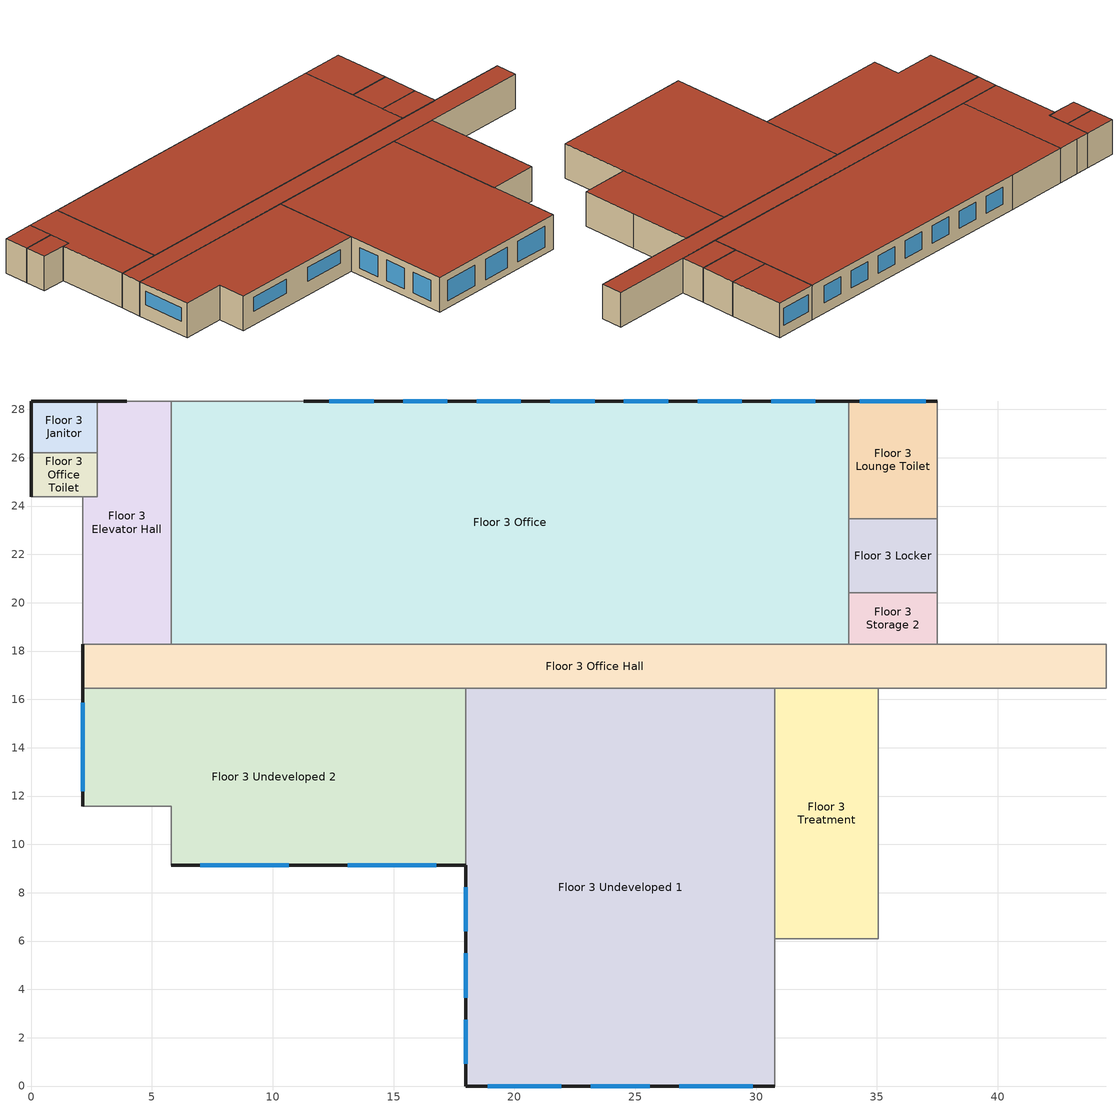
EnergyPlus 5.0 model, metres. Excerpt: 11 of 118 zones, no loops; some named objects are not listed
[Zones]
Floor 3 Undeveloped 1
 floor adiabatic (INT-FLOOR-TOPSIDE): 17.98,0 17.98,16.46 30.78,16.46 30.78,0 z6.1
 wall outside (Steel Frame Non-res Ext Wall): 17.98,9.14 17.98,0 30.78,0 z6.1:9.14
 wall adiabatic (int-walls): 30.78,0 30.78,16.46 17.98,16.46 17.98,9.14 z6.1:9.14
 window (Window Non-res Fixed): 17.98,5.49 17.98,3.66 / 23.16,0 25.6,0 / 18.9,0 21.95,0 / 17.98,8.23 17.98,6.4 / 26.82,0 29.87,0 / 17.98,2.74 17.98,0.91 z6.71:8.53
 roof outside (IEAD Non-res Roof): 30.78,0 30.78,16.46 17.98,16.46 17.98,0 z9.14
Floor 3 Office Hall
 floor adiabatic (INT-FLOOR-TOPSIDE): 2.13,18.29 44.5,18.29 44.5,16.46 2.13,16.46 z6.1
 wall outside (Steel Frame Non-res Ext Wall): 2.13,18.29 2.13,16.46 z6.1:9.14
 wall adiabatic (int-walls): 2.13,16.46 44.5,16.46 44.5,18.29 2.13,18.29 z6.1:9.14
 roof outside (IEAD Non-res Roof): 44.5,16.46 44.5,18.29 2.13,18.29 2.13,16.46 z9.14
Floor 3 Undeveloped 2
 floor adiabatic (INT-FLOOR-TOPSIDE): 17.98,16.46 17.98,9.14 5.79,9.14 5.79,11.58 2.13,11.58 2.13,16.46 z6.1
 wall outside (Steel Frame Non-res Ext Wall): 5.79,9.14 17.98,9.14 / 2.13,16.46 2.13,11.58 z6.1:9.14
 wall adiabatic (int-walls): 17.98,9.14 17.98,16.46 2.13,16.46 z6.1:9.14
 wall to SW Stair (int-walls): 2.13,11.58 5.79,11.58 5.79,9.14 z6.1:9.14
 window (Window Non-res Fixed): 13.11,9.14 16.76,9.14 / 2.13,15.85 2.13,12.19 / 7.01,9.14 10.67,9.14 z7.32:8.53
 roof outside (IEAD Non-res Roof): 2.13,16.46 2.13,11.58 5.79,11.58 5.79,9.14 17.98,9.14 17.98,16.46 z9.14
Floor 3 Janitor
 floor adiabatic (INT-FLOOR-TOPSIDE): 2.74,28.35 2.74,26.21 0,26.21 0,28.35 z6.1
 wall outside (Steel Frame Non-res Ext Wall): 2.74,28.35 0,28.35 0,26.21 z6.1:9.14
 wall adiabatic (int-walls): 0,26.21 2.74,26.21 2.74,28.35 z6.1:9.14
 roof outside (IEAD Non-res Roof): 2.74,26.21 2.74,28.35 0,28.35 0,26.21 z9.14
Floor 3 Storage 2
 floor adiabatic (INT-FLOOR-TOPSIDE): 33.83,18.29 33.83,20.42 37.49,20.42 37.49,18.29 z6.1
 wall adiabatic (int-walls): 37.49,20.42 33.83,20.42 33.83,18.29 37.49,18.29 37.49,20.42 z6.1:9.14
 roof outside (IEAD Non-res Roof): 33.83,20.42 33.83,18.29 37.49,18.29 37.49,20.42 z9.14
Floor 3 Elevator Hall
 floor adiabatic (INT-FLOOR-TOPSIDE): 2.74,28.35 5.79,28.35 5.79,18.29 2.13,18.29 2.13,24.38 2.74,24.38 z6.1
 wall outside (Steel Frame Non-res Ext Wall): 3.96,28.35 2.74,28.35 z6.1:9.14
 wall adiabatic (int-walls): 2.13,18.29 5.79,18.29 5.79,28.35 / 2.74,28.35 2.74,24.38 2.13,24.38 z6.1:9.14
 wall to NW Stair (int-walls): 5.79,28.35 3.96,28.35 z6.1:9.14
 wall to NW Elevator (int-walls): 2.13,24.38 2.13,18.29 z6.1:9.14
 roof outside (IEAD Non-res Roof): 2.74,28.35 2.74,24.38 2.13,24.38 2.13,18.29 5.79,18.29 5.79,28.35 z9.14
Floor 3 Treatment
 floor adiabatic (INT-FLOOR-TOPSIDE): 35.05,16.46 35.05,6.1 30.78,6.1 30.78,16.46 z6.1
 wall adiabatic (int-walls): 35.05,6.1 35.05,10.97 35.05,16.46 30.78,16.46 30.78,6.1 35.05,6.1 z6.1:9.14
 roof outside (IEAD Non-res Roof): 30.78,6.1 35.05,6.1 35.05,16.46 30.78,16.46 z9.14
Floor 3 Office
 floor adiabatic (INT-FLOOR-TOPSIDE): 5.79,18.29 5.79,28.35 33.83,28.35 33.83,18.29 z6.1
 wall outside (Steel Frame Non-res Ext Wall): 33.83,28.35 11.28,28.35 z6.1:9.14
 wall adiabatic (int-walls): 5.79,28.35 5.79,18.29 33.83,18.29 33.83,28.35 z6.1:9.14
 wall to NW Stair (int-walls): 11.28,28.35 5.79,28.35 z6.1:9.14
 window (Window Non-res Fixed): 26.37,28.35 24.54,28.35 / 14.17,28.35 12.34,28.35 / 17.22,28.35 15.39,28.35 / 32.46,28.35 30.63,28.35 / 29.41,28.35 27.58,28.35 / 20.27,28.35 18.44,28.35 / 23.32,28.35 21.49,28.35 z7.01:8.53
 roof outside (IEAD Non-res Roof): 5.79,28.35 5.79,18.29 33.83,18.29 33.83,28.35 z9.14
Floor 3 Office Toilet
 floor adiabatic (INT-FLOOR-TOPSIDE): 0,26.21 2.74,26.21 2.74,24.38 0,24.38 z6.1
 wall outside (Steel Frame Non-res Ext Wall): 0,26.21 0,24.38 z6.1:9.14
 wall adiabatic (int-walls): 2.13,24.38 2.74,24.38 2.74,26.21 0,26.21 z6.1:9.14
 wall to NW Elevator (int-walls): 0,24.38 2.13,24.38 z6.1:9.14
 roof outside (IEAD Non-res Roof): 2.74,26.21 0,26.21 0,24.38 2.74,24.38 z9.14
Floor 3 Lounge Toilet
 floor adiabatic (INT-FLOOR-TOPSIDE): 37.49,28.35 37.49,23.47 33.83,23.47 33.83,28.35 z6.1
 wall outside (Steel Frame Non-res Ext Wall): 37.49,28.35 33.83,28.35 z6.1:9.14
 wall adiabatic (int-walls): 33.83,28.35 33.83,23.47 37.49,23.47 37.49,28.35 z6.1:9.14
 window (Window Non-res Fixed): 37.03,28.35 34.29,28.35 z7.01:8.53
 roof outside (IEAD Non-res Roof): 37.49,23.47 37.49,28.35 33.83,28.35 33.83,23.47 z9.14
Floor 3 Locker
 floor adiabatic (INT-FLOOR-TOPSIDE): 37.49,23.47 37.49,20.42 33.83,20.42 33.83,23.47 z6.1
 wall adiabatic (int-walls): 33.83,23.47 33.83,20.42 37.49,20.42 37.49,23.47 33.83,23.47 z6.1:9.14
 roof outside (IEAD Non-res Roof): 37.49,20.42 37.49,23.47 33.83,23.47 33.83,20.42 z9.14
[Building]
Ref Bldg OutPatient New2004_v1.3_5.0: North Axis=0; Terrain=City; Loads Convergence Tolerance Value=0.04; Temperature Convergence Tolerance Value=0.2; Solar Distribution=FullInteriorAndExterior; Maximum Number of Warmup Days=25
[Site:Location]
USA NV-LAS VEGAS: Latitude {deg}=36.07; Longitude {deg}=-115.17; Time Zone {hr}=-8; Elevation {m}=664
[SizingPeriod:DesignDay] Barometric Pressure {Pa}=93598; Rain {0-no,1-yes}=0; Snow on ground {0-no,1-yes}=0; Day of Month=21; Daylight Savings Time Indicator=0; Humidity Indicating Type=WetBulb
Name | Maximum Dry-Bulb Temperature {C} | Daily Temp Range {C} | Humidity Indicating Conditions at Maximum Dry-Bulb | Wind Speed {m/s} design conditions vs. traditional 6.71 m/s (15 mph) | Wind Direction {Degrees; N=0, S=180} | Clearness {0.0 to 1.1} | Month | Day Type | Wind Speed {m/s} design conditions vs. traditional 3.35 m/s (7mph)
LAS_VEGAS Ann Htg 99.6% Condns DB | -1.7 | 0 | -1.7 | 3.1 | 240 | 0 | 1 | WinterDesignDay
LAS_VEGAS Ann Clg .4% Condns WB=>MDB | 34.7 | 13.6 | 21.9 |  | 230 | 1 | 7 | SummerDesignDay | 5.3
[Site:WaterMainsTemperature]
Calculation Method=CORRELATION; Annual Average Outdoor Air Temperature {C}=19.48; Maximum Difference In Monthly Average Outdoor Air Temperatures {deltaC}=25.6
[Site:GroundTemperature:BuildingSurface]
18.89, 18.889, 18.895, 20.344, 20.899, 20.929, 20.753, 20.826, 21.013, 20.868, 19.246, 18.923
[Construction]
Steel Frame Non-res Ext Wall: Wood Siding, Steel Frame NonRes Wall Insulation, 1/2IN Gypsum
IEAD Non-res Roof: Roof Membrane, IEAD NonRes Roof Insulation, Metal Decking
int-walls: 1/2IN Gypsum, 1/2IN Gypsum
INT-FLOOR-TOPSIDE: MAT-CC05 4 HW CONCRETE, CP02 CARPET PAD
Window Non-res Fixed: NonRes Fixed Assembly Window
InteriorFurnishings: Std Wood 6inch
[Material] Thermal Absorptance=0.9
Name | Roughness | Thickness {m} | Conductivity {W/m-K} | Density {kg/m3} | Specific Heat {J/kg-K} | Solar Absorptance | Visible Absorptance | Density | Specific Heat | Visible Absorptance! Common Materials
Steel Frame NonRes Wall Insulation | MediumRough | 0.0539159 | 0.049 | 265 | 836.8 | 0.7 | 0.7
IEAD NonRes Roof Insulation | MediumRough | 0.124663 | 0.049 |  |  | 0.7 | 0.7 | 265 | 836.8
Std Wood 6inch | MediumSmooth | 0.15 | 0.12 | 540 | 1210 | 0.7 |  |  |  | 0.7
Wood Siding | MediumSmooth | 0.01 | 0.11 | 544.62 | 1210 | 0.78 | 0.78
1/2IN Gypsum | Smooth | 0.0127 | 0.16 | 784.9 | 830 | 0.92 | 0.92
Roof Membrane | VeryRough | 0.0095 | 0.16 | 1121.29 | 1460 | 0.7 | 0.7
Metal Decking | MediumSmooth | 0.0015 | 45.006 | 7680 | 418.4 | 0.7 | 0.3
MAT-CC05 4 HW CONCRETE | Rough | 0.1016 | 1.311 | 2240 | 836.8 | 0.7 | 0.7
[WindowMaterial:SimpleGlazingSystem]
NonRes Fixed Assembly Window: U-Factor=3.23646; Solar Heat Gain Coefficient=0.25
[Material:NoMass]
CP02 CARPET PAD: Roughness=VeryRough; Thermal Resistance {(m2-K)/W}=0.2165; Thermal Absorptance=0.9; Solar Absorptance=0.7; Visible Absorptance=0.8
[Zone] Type=1; Multiplier=1; Part of Total Floor Area=Yes
Floor 3 Elevator Hall; Floor 3 Janitor; Floor 3 Locker; Floor 3 Lounge Toilet; Floor 3 Office; Floor 3 Office Hall; Floor 3 Office Toilet; Floor 3 Storage 2; Floor 3 Treatment; Floor 3 Undeveloped 1; Floor 3 Undeveloped 2
[People] Schedule=BLDG_OCC_SCH; Number of People Calculation Method=Area/person; Fraction Radiant=0.3; User Specified Sensible Fraction=AUTOCALCULATE; Activity Level Schedule=ACTIVITY_SCH; Enable ASHRAE 55 Comfort Warnings=No; MRT Calculation=ZoneAveraged; Work Efficiency Schedule=WORK_EFF_SCH; Clothing Schedule=CLOTHING_SCH; Air Velocity Schedule=AIR_VELO_SCH; Thermal Comfort Report=FANGER
Name | Zone | Zone Area per Person
Floor 3 Locker People | Floor 3 Locker | 6.67
Floor 3 Office People | Floor 3 Office | 20
Floor 3 Treatment People | Floor 3 Treatment | 5
[Lights] Schedule=BLDG_LIGHT_SCH; Design Level Calculation Method=Watts/Area; Return Air Fraction=0; Fraction Radiant=0.7; Fraction Visible=0.2; Fraction Replaceable=1; Return Air Fraction is Calculated from Plenum Temperature=No
Name | Zone | Watts per Zone Area {W/m2}
Floor 3 Elevator Hall_Lights | Floor 3 Elevator Hall | 10.76
Floor 3 Janitor_Lights | Floor 3 Janitor | 9.69
Floor 3 Locker_Lights | Floor 3 Locker | 8.61
Floor 3 Lounge Toilet_Lights | Floor 3 Lounge Toilet | 9.69
Floor 3 Office Hall_Lights | Floor 3 Office Hall | 10.76
Floor 3 Office Toilet_Lights | Floor 3 Office Toilet | 9.69
Floor 3 Office_Lights | Floor 3 Office | 11.84
Floor 3 Storage 2_Lights | Floor 3 Storage 2 | 9.69
Floor 3 Treatment_Lights | Floor 3 Treatment | 16.15
[ElectricEquipment] Fraction Latent=0
Name | Zone | Schedule | Design Level Calculation Method | Watts per Zone Floor Area {W/m2} | Fraction Radiant | Fraction Lost | Design Level {W}
Floor 3 Elevator Hall_PlugMisc_Equip | Floor 3 Elevator Hall | BLDG_EQUIP_SCH | Watts/Area | 4.31 | 0.5 | 0
Floor 3 Locker_PlugMisc_Equip | Floor 3 Locker | BLDG_EQUIP_SCH | Watts/Area | 32.29 | 0.5 | 0
Floor 3 Lounge Toilet_PlugMisc_Equip | Floor 3 Lounge Toilet | BLDG_EQUIP_SCH | Watts/Area | 4.31 | 0.3 | 0.7
Floor 3 Lounge Toilet_ZoneExhaustFans | Floor 3 Lounge Toilet | AHU-2_Fan_Sch | EquipmentLevel |  | 0 | 1 | 55.8506
Floor 3 Office Hall_PlugMisc_Equip | Floor 3 Office Hall | BLDG_EQUIP_SCH | Watts/Area | 4.31 | 0.5 | 0
Floor 3 Office Toilet_PlugMisc_Equip | Floor 3 Office Toilet | BLDG_EQUIP_SCH | Watts/Area | 4.31 | 0.3 | 0.7
Floor 3 Office Toilet_ZoneExhaustFans | Floor 3 Office Toilet | AHU-2_Fan_Sch | EquipmentLevel |  | 0 | 1 | 15.7101
Floor 3 Office_PlugMisc_Equip | Floor 3 Office | BLDG_EQUIP_SCH | Watts/Area | 11.84 | 0.5 | 0
Floor 3 Treatment_PlugMisc_Equip | Floor 3 Treatment | BLDG_EQUIP_SCH | Watts/Area | 11.84 | 0.5 | 0
[Exterior:Lights]
Exterior Facade Lighting: Schedule=ALWAYS_ON; Design Level=14095; Control Option=AstronomicalClock
[ZoneInfiltration:DesignFlowRate] Schedule=INFIL_SCH; Design Volume Flow Rate Calculation Method=Flow/ExteriorWallArea; Flow per Exterior Surface Area {m3/s/m2}=0.000302; Constant Term Coefficient=1; Temperature Term Coefficient=0; Velocity Term Coefficient=0; Velocity Squared Term Coefficient=0
Name | Zone
Floor 3 Elevator Hall_Infiltration | Floor 3 Elevator Hall
Floor 3 Janitor_Infiltration | Floor 3 Janitor
Floor 3 Lounge Toilet_Infiltration | Floor 3 Lounge Toilet
Floor 3 Office_Infiltration | Floor 3 Office
Floor 3 Office Hall_Infiltration | Floor 3 Office Hall
Floor 3 Office Toilet_Infiltration | Floor 3 Office Toilet
Floor 3 Undeveloped 1_Infiltration | Floor 3 Undeveloped 1
Floor 3 Undeveloped 2_Infiltration | Floor 3 Undeveloped 2
[InternalMass] Construction=InteriorFurnishings
Name | Zone | Surface Area
Floor 3 Elevator Hall Internal Mass | Floor 3 Elevator Hall | 68.7482
Floor 3 Janitor Internal Mass | Floor 3 Janitor | 11.7058
Floor 3 Locker Internal Mass | Floor 3 Locker | 22.2967
Floor 3 Lounge Toilet Internal Mass | Floor 3 Lounge Toilet | 35.6748
Floor 3 Office Hall Internal Mass | Floor 3 Office Hall | 154.9623
Floor 3 Office Internal Mass | Floor 3 Office | 564.1073
Floor 3 Office Toilet Internal Mass | Floor 3 Office Toilet | 10.0335
Floor 3 Storage 2 Internal Mass | Floor 3 Storage 2 | 15.6077
Floor 3 Treatment Internal Mass | Floor 3 Treatment | 88.4437
Floor 3 Undeveloped 1 Internal Mass | Floor 3 Undeveloped 1 | 421.4082
Floor 3 Undeveloped 2 Internal Mass | Floor 3 Undeveloped 2 | 214.0486
[ZoneMixing] Schedule=AHU-2_Fan_Sch; Delta Temperature=0
Name | Zone | Design Flow Rate Calculation Method | Flow Rate per Zone Area {m3/s/m2} | Source Zone | Design Flow Rate
Floor 3 Janitor Transfer Air | Floor 3 Janitor | Flow/Area | 0.00075 | Floor 3 Office Hall
Floor 3 Lounge Toilet Transfer Air | Floor 3 Lounge Toilet | Flow/Zone |  | Floor 3 Lounge | 0.15102
Floor 3 Office Toilet Transfer Air | Floor 3 Office Toilet | Flow/Zone |  | Floor 3 Office | 0.04248
Floor 3 Storage 2 Transfer Air | Floor 3 Storage 2 | Flow/Area | 0.00075 | Floor 3 Work
NW Elevator Transfer Air | NW Elevator | Flow/Area | 0.00025 | Floor 3 Elevator Hall
[Schedule:Compact]
ALWAYS_ON: Through: 12/31, For: AllDays, Until: 24:00, 1
BLDG_EQUIP_SCH: Fraction, Through: 12/31, For: Weekdays SummerDesignDay, Until: 04:00, 0.3, Until: 06:00, 0.5, Until: 18:00, 1, Until: 20:00, 0.5, Until: 24:00, 0.3, For: Saturday, Until: 07:00, 0.3, Until: 09:00, 0.5, Until: 15:00, 0.8, Until: 20:00, 0.5, Until: 24:00, 0.3, For: AllOtherDays, Until: 08:00, 0.3, Until: 17:00, 0.5, Until: 24:00, 0.3
BLDG_LIGHT_SCH: Fraction, Through: 12/31, For: Weekdays SummerDesignDay, Until: 04:00, 0.1, Until: 06:00, 0.3, Until: 07:00, 0.6, Until: 18:00, 0.9, Until: 20:00, 0.6, Until: 22:00, 0.3, Until: 24:00, 0.1, For: Saturday, Until: 07:00, 0.1, Until: 09:00, 0.3, Until: 15:00, 0.4, Until: 20:00, 0.3, Until: 24:00, 0.1, For: AllOtherDays, Until: 08:00, 0.05, Until: 17:00, 0.1, Until: 24:00, 0.05
BLDG_OCC_SCH: Fraction, Through: 12/31, For: Weekdays SummerDesignDay, Until: 04:00, 0.05, Until: 06:00, 0.2, Until: 07:00, 0.5, Until: 18:00, 0.9, Until: 20:00, 0.5, Until: 22:00, 0.2, Until: 24:00, 0.05, For: Saturday, Until: 07:00, 0.05, Until: 09:00, 0.2, Until: 15:00, 0.3, Until: 20:00, 0.2, Until: 24:00, 0.05, For: AllOtherDays, Until: 08:00, 0, Until: 17:00, 0.05, Until: 24:00, 0
CLOTHING_SCH: Any Number, Through: 04/30, For: AllDays, Until: 24:00, 1, Through: 09/30, For: AllDays, Until: 24:00, 0.5, Through: 12/31, For: AllDays, Until: 24:00, 1
WORK_EFF_SCH: Fraction, Through: 12/31, For: AllDays, Until: 24:00, 0
AIR_VELO_SCH: Any Number, Through: 12/31, For: AllDays, Until: 24:00, 0.2
ACTIVITY_SCH: Any Number, Through: 12/31, For: AllDays, Until: 24:00, 120
INFIL_SCH: Fraction, Through: 12/31, For: SummerDesignDay WinterDesignDay, Until: 24:00, 1, For: AllOtherDays, Until: 24:00, 0.5
AHU-2_Fan_Sch: Fraction, Through: 12/31, For: Weekdays Saturday, Until: 06:00, 0, Until: 18:00, 1, Until: 24:00, 0, For: SummerDesignDay WinterDesignDay, Until: 24:00, 1, For: AllOtherDays, Until: 24:00, 0
